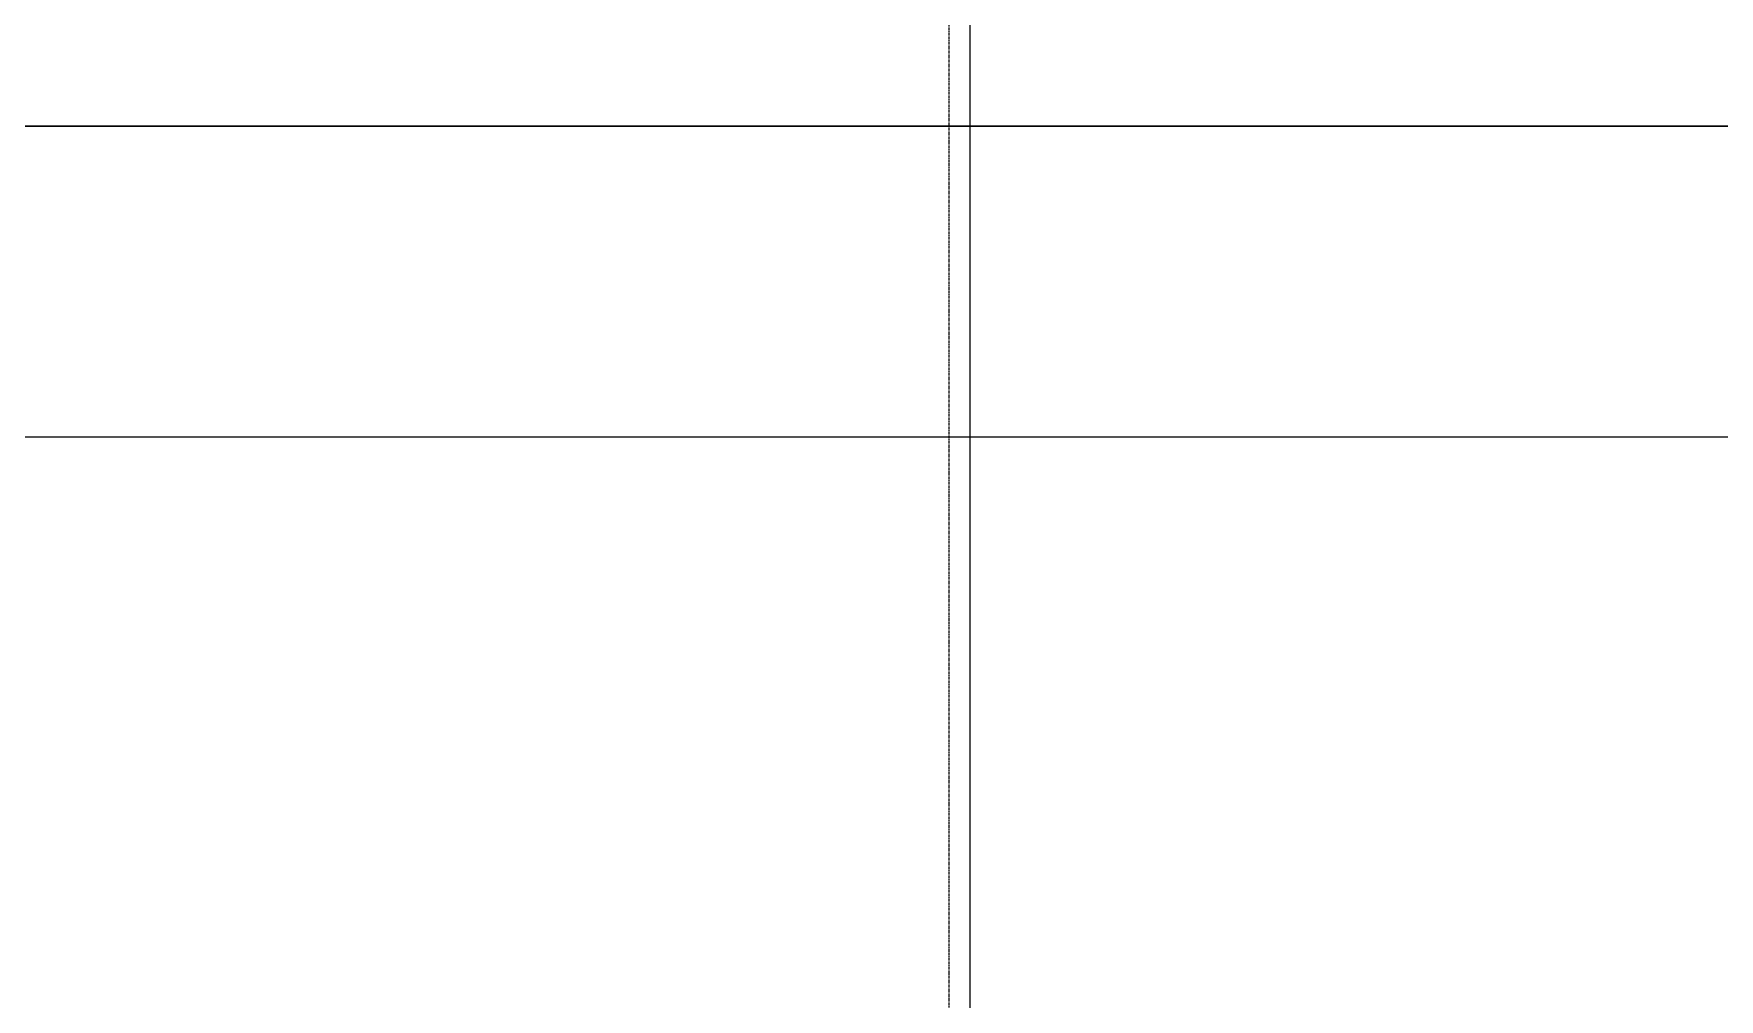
# Model space of a CAD drawing. Header units: inches. Extents: x 25369 to 33163, y -23509 to -20274.
# Drawn here: x 31441.7 to 31767.1, y -23060.6 to -22874.2 of the extents above; entities that cross this region are included whole.
import ezdxf

# ---------------------------------------------------------------- set-up
doc = ezdxf.new("R2010")
doc.units = ezdxf.units.IN
doc.header["$MEASUREMENT"] = 0
doc.linetypes.add('Grid Line 1_2_', pattern=[0.875, 0.5, -0.125, 0.125, -0.125])
for name, color, linetype, lineweight in [('A-SITE-ROAD', 130, 'Continuous', 70), ('A-SITE-SWLK', 140, 'Continuous', 70), ('C-TOPO', 7, 'Continuous', 13), ('S-GRID', 1, 'Continuous', 9)]:
    doc.layers.add(name, color=color, linetype=linetype, lineweight=lineweight)

msp = doc.modelspace()

# ---------------------------------------------------------------- linework, layer by layer
at = {"layer": 'A-SITE-ROAD', "color": 43, "lineweight": 9}
msp.add_line((32090, -22952.07), (29635.01, -22952.07), dxfattribs=at)
at = {"layer": 'A-SITE-SWLK', "color": 43, "lineweight": 9}
msp.add_line((30175.12, -22892.07), (31912.12, -22892.07), dxfattribs=at)
at = {"layer": 'C-TOPO', "color": 43, "lineweight": 9}
for p, q in [((30175.12, -22892.07), (31912.12, -22892.07)), ((31912.12, -22892.07), (30175.12, -22892.07)), ((32295.08, -22952.07), (29635.01, -22952.07)), ((32215.99, -22952.07), (29635.01, -22952.07))]:
    msp.add_line(p, q, dxfattribs=at)
at = {"layer": 'S-GRID', "linetype": 'Grid Line 1_2_'}
for p, q in [((31622.49, -23095.8), (31622.49, -20550.05)), ((31618.49, -23317.24), (31618.49, -20902.43)), ((31622.49, -23413.24), (31622.49, -20902.43))]:
    msp.add_line(p, q, dxfattribs=at)

doc.saveas('drawing.dxf')
